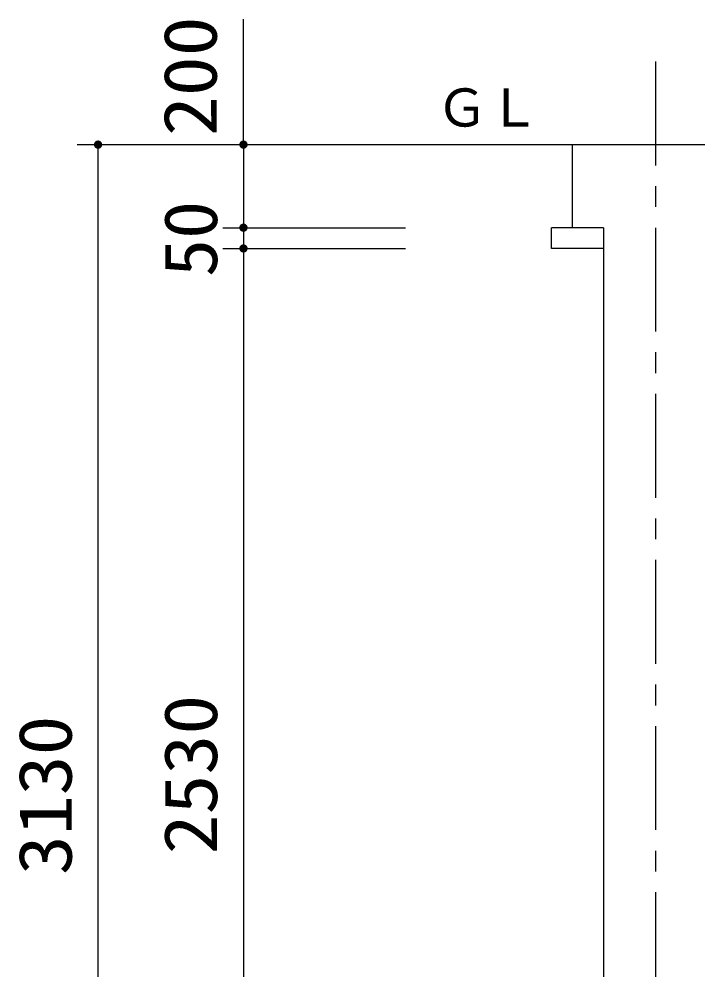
# Model space of a CAD drawing. Units: millimetres, scale not verified. Extents: x -14850 to 14850, y -10500 to 10500.
# Drawn here: x -1609 to 26, y -5032 to -2742 of the extents above; entities that cross this region are included whole.
import ezdxf
from ezdxf.enums import TextEntityAlignment as Align

# ---------------------------------------------------------------- set-up
doc = ezdxf.new("R2010")
doc.units = ezdxf.units.MM
doc.header["$LTSCALE"] = 50
doc.linetypes.add('CHAIN1', pattern=[8, 5, -1, 1, -1])
for name, color, linetype, lineweight in [('0-0_製作', 5, 'Continuous', 25), ('0-2_躯体', 3, 'Continuous', 25), ('0-3_機器', 3, 'Continuous', 25)]:
    doc.layers.add(name, color=color, linetype=linetype, lineweight=lineweight)
doc.styles.add('ＭＳ ゴシック', font='')
doc.styles.get('ＭＳ ゴシック').set_extended_font_data('MS Gothic')

msp = doc.modelspace()

# ---------------------------------------------------------------- linework, layer by layer
at = {"layer": '0-0_製作', "color": 2}
for p, q in [((-1068.22, -3044.86), (-1068.22, -2742.47)), ((-1468.22, -3044.86), (-591.24, -3044.86)), ((-1418.22, -6174.86), (-1418.22, -3044.86)), ((-1068.22, -3044.86), (-1068.22, -3244.86)), ((-1118.22, -3244.86), (-678.28, -3244.86)), ((-1068.22, -3244.86), (-1068.22, -3294.86)), ((-1118.22, -3294.86), (-678.28, -3294.86)), ((-1118.22, -3294.86), (-678.28, -3294.86)), ((-1068.22, -3294.86), (-1068.22, -5824.86))]:
    msp.add_line(p, q, dxfattribs=at)
at = {"layer": '0-0_製作'}
for points in [[(-1428.2, -3044.23), (-1418.22, -3044.86), (-1428.22, -3044.86)], [(-1428.22, -3044.86), (-1418.22, -3044.86), (-1428.14, -3046.11)], [(-1428.04, -3042.98), (-1418.22, -3044.86), (-1428.2, -3044.23)], [(-1428.14, -3046.11), (-1418.22, -3044.86), (-1427.91, -3047.34)], [(-1427.73, -3041.77), (-1418.22, -3044.86), (-1428.04, -3042.98)], [(-1427.91, -3047.34), (-1418.22, -3044.86), (-1427.52, -3048.54)], [(-1427.27, -3040.6), (-1418.22, -3044.86), (-1427.73, -3041.77)], [(-1427.52, -3048.54), (-1418.22, -3044.86), (-1426.98, -3049.67)], [(-1427.27, -3040.6), (-1418.22, -3034.86), (-1418.22, -3044.86)], [(-1426.66, -3039.5), (-1418.22, -3034.86), (-1427.27, -3040.6)], [(-1426.98, -3049.67), (-1418.22, -3044.86), (-1426.31, -3050.74)], [(-1425.93, -3038.48), (-1418.22, -3034.86), (-1426.66, -3039.5)], [(-1426.31, -3050.74), (-1418.22, -3044.86), (-1418.22, -3054.86)], [(-1425.07, -3037.57), (-1418.22, -3034.86), (-1425.93, -3038.48)], [(-1424.1, -3036.77), (-1418.22, -3034.86), (-1425.07, -3037.57)], [(-1423.04, -3036.09), (-1418.22, -3034.86), (-1424.1, -3036.77)], [(-1421.9, -3035.56), (-1418.22, -3034.86), (-1423.04, -3036.09)], [(-1420.71, -3035.17), (-1418.22, -3034.86), (-1421.9, -3035.56)], [(-1419.47, -3034.94), (-1418.22, -3034.86), (-1420.71, -3035.17)], [(-1418.22, -3034.86), (-1408.22, -3044.86), (-1418.22, -3044.86)], [(-1418.22, -3034.86), (-1408.3, -3043.6), (-1408.22, -3044.86)], [(-1418.22, -3034.86), (-1408.54, -3042.37), (-1408.3, -3043.6)], [(-1418.22, -3034.86), (-1408.92, -3041.18), (-1408.54, -3042.37)], [(-1418.22, -3034.86), (-1409.46, -3040.04), (-1408.92, -3041.18)], [(-1418.22, -3034.86), (-1410.13, -3038.98), (-1409.46, -3040.04)], [(-1418.22, -3034.86), (-1410.93, -3038.01), (-1410.13, -3038.98)], [(-1417.59, -3034.88), (-1410.93, -3038.01), (-1418.22, -3034.86)], [(-1418.22, -3044.86), (-1416.97, -3054.78), (-1418.22, -3054.86)], [(-1418.22, -3044.86), (-1415.73, -3054.54), (-1416.97, -3054.78)], [(-1418.22, -3044.86), (-1414.54, -3054.15), (-1415.73, -3054.54)], [(-1418.22, -3044.86), (-1413.4, -3053.62), (-1414.54, -3054.15)], [(-1418.22, -3044.86), (-1412.34, -3052.95), (-1413.4, -3053.62)], [(-1418.22, -3044.86), (-1411.38, -3052.15), (-1412.34, -3052.95)], [(-1418.22, -3044.86), (-1410.52, -3051.23), (-1411.38, -3052.15)], [(-1418.22, -3044.86), (-1409.78, -3050.22), (-1410.52, -3051.23)], [(-1418.22, -3044.86), (-1409.17, -3049.11), (-1409.78, -3050.22)], [(-1418.22, -3044.86), (-1408.71, -3047.95), (-1409.17, -3049.11)], [(-1408.22, -3044.86), (-1408.71, -3047.95), (-1418.22, -3044.86)], [(-1417.59, -3034.88), (-1411.85, -3037.15), (-1410.93, -3038.01)], [(-1416.35, -3035.03), (-1411.85, -3037.15), (-1417.59, -3034.88)], [(-1416.35, -3035.03), (-1412.86, -3036.41), (-1411.85, -3037.15)], [(-1415.13, -3035.35), (-1412.86, -3036.41), (-1416.35, -3035.03)], [(-1415.13, -3035.35), (-1413.96, -3035.81), (-1412.86, -3036.41)], [(-1408.22, -3044.86), (-1408.4, -3046.73), (-1408.71, -3047.95)], [(-1408.22, -3044.86), (-1408.24, -3045.49), (-1408.4, -3046.73)], [(-1078.2, -3044.23), (-1068.22, -3044.86), (-1078.22, -3044.86)], [(-1078.22, -3044.86), (-1068.22, -3044.86), (-1078.14, -3046.11)], [(-1078.04, -3042.98), (-1068.22, -3044.86), (-1078.2, -3044.23)], [(-1078.14, -3046.11), (-1068.22, -3044.86), (-1077.91, -3047.34)], [(-1077.73, -3041.77), (-1068.22, -3044.86), (-1078.04, -3042.98)], [(-1077.91, -3047.34), (-1068.22, -3044.86), (-1077.52, -3048.54)], [(-1077.27, -3040.6), (-1068.22, -3044.86), (-1077.73, -3041.77)], [(-1077.52, -3048.54), (-1068.22, -3044.86), (-1076.98, -3049.67)], [(-1077.27, -3040.6), (-1068.22, -3034.86), (-1068.22, -3044.86)], [(-1076.66, -3039.5), (-1068.22, -3034.86), (-1077.27, -3040.6)], [(-1076.98, -3049.67), (-1068.22, -3044.86), (-1076.31, -3050.74)], [(-1075.93, -3038.48), (-1068.22, -3034.86), (-1076.66, -3039.5)], [(-1076.31, -3050.74), (-1068.22, -3044.86), (-1075.51, -3051.7)], [(-1075.07, -3037.57), (-1068.22, -3034.86), (-1075.93, -3038.48)], [(-1075.51, -3051.7), (-1068.22, -3044.86), (-1074.6, -3052.56)], [(-1074.1, -3036.77), (-1068.22, -3034.86), (-1075.07, -3037.57)], [(-1074.6, -3052.56), (-1068.22, -3044.86), (-1068.22, -3054.86)], [(-1073.04, -3036.09), (-1068.22, -3034.86), (-1074.1, -3036.77)], [(-1071.9, -3035.56), (-1068.22, -3034.86), (-1073.04, -3036.09)], [(-1070.71, -3035.17), (-1068.22, -3034.86), (-1071.9, -3035.56)], [(-1069.47, -3034.94), (-1068.22, -3034.86), (-1070.71, -3035.17)], [(-1068.22, -3034.86), (-1058.22, -3044.86), (-1068.22, -3044.86)], [(-1068.22, -3034.86), (-1058.3, -3043.6), (-1058.22, -3044.86)], [(-1068.22, -3034.86), (-1058.54, -3042.37), (-1058.3, -3043.6)], [(-1068.22, -3034.86), (-1058.92, -3041.18), (-1058.54, -3042.37)], [(-1068.22, -3034.86), (-1059.46, -3040.04), (-1058.92, -3041.18)], [(-1068.22, -3034.86), (-1060.13, -3038.98), (-1059.46, -3040.04)], [(-1068.22, -3034.86), (-1060.93, -3038.01), (-1060.13, -3038.98)], [(-1068.22, -3034.86), (-1061.85, -3037.15), (-1060.93, -3038.01)], [(-1068.22, -3034.86), (-1062.86, -3036.41), (-1061.85, -3037.15)], [(-1067.59, -3034.88), (-1062.86, -3036.41), (-1068.22, -3034.86)], [(-1068.22, -3044.86), (-1066.97, -3054.78), (-1068.22, -3054.86)], [(-1068.22, -3044.86), (-1065.73, -3054.54), (-1066.97, -3054.78)], [(-1068.22, -3044.86), (-1064.54, -3054.15), (-1065.73, -3054.54)], [(-1068.22, -3044.86), (-1063.4, -3053.62), (-1064.54, -3054.15)], [(-1068.22, -3044.86), (-1062.34, -3052.95), (-1063.4, -3053.62)], [(-1068.22, -3044.86), (-1061.38, -3052.15), (-1062.34, -3052.95)], [(-1068.22, -3044.86), (-1060.52, -3051.23), (-1061.38, -3052.15)], [(-1068.22, -3044.86), (-1059.78, -3050.22), (-1060.52, -3051.23)], [(-1068.22, -3044.86), (-1059.17, -3049.11), (-1059.78, -3050.22)], [(-1068.22, -3044.86), (-1058.71, -3047.95), (-1059.17, -3049.11)], [(-1058.22, -3044.86), (-1058.71, -3047.95), (-1068.22, -3044.86)], [(-1066.35, -3035.03), (-1062.86, -3036.41), (-1067.59, -3034.88)], [(-1066.35, -3035.03), (-1063.96, -3035.81), (-1062.86, -3036.41)], [(-1065.13, -3035.35), (-1063.96, -3035.81), (-1066.35, -3035.03)], [(-1058.22, -3044.86), (-1058.4, -3046.73), (-1058.71, -3047.95)], [(-1058.22, -3044.86), (-1058.24, -3045.49), (-1058.4, -3046.73)], [(-1426.31, -3050.74), (-1418.22, -3054.86), (-1425.51, -3051.7)], [(-1425.51, -3051.7), (-1418.85, -3054.84), (-1424.6, -3052.56)], [(-1425.51, -3051.7), (-1418.22, -3054.86), (-1418.85, -3054.84)], [(-1424.6, -3052.56), (-1420.09, -3054.68), (-1423.58, -3053.3)], [(-1424.6, -3052.56), (-1418.85, -3054.84), (-1420.09, -3054.68)], [(-1423.58, -3053.3), (-1421.31, -3054.37), (-1422.48, -3053.91)], [(-1423.58, -3053.3), (-1420.09, -3054.68), (-1421.31, -3054.37)], [(-1074.6, -3052.56), (-1068.85, -3054.84), (-1073.58, -3053.3)], [(-1074.6, -3052.56), (-1068.22, -3054.86), (-1068.85, -3054.84)], [(-1073.58, -3053.3), (-1070.09, -3054.68), (-1072.48, -3053.91)], [(-1073.58, -3053.3), (-1068.85, -3054.84), (-1070.09, -3054.68)], [(-1072.48, -3053.91), (-1070.09, -3054.68), (-1071.31, -3054.37)], [(-1078.2, -3244.23), (-1068.22, -3244.86), (-1078.22, -3244.86)], [(-1078.22, -3244.86), (-1068.22, -3244.86), (-1078.14, -3246.11)], [(-1078.04, -3242.98), (-1068.22, -3244.86), (-1078.2, -3244.23)], [(-1078.14, -3246.11), (-1068.22, -3244.86), (-1077.91, -3247.34)], [(-1077.73, -3241.77), (-1068.22, -3244.86), (-1078.04, -3242.98)], [(-1077.91, -3247.34), (-1068.22, -3244.86), (-1077.52, -3248.54)], [(-1077.27, -3240.6), (-1068.22, -3244.86), (-1077.73, -3241.77)], [(-1077.52, -3248.54), (-1068.22, -3244.86), (-1076.98, -3249.67)], [(-1077.27, -3240.6), (-1068.22, -3234.86), (-1068.22, -3244.86)], [(-1076.66, -3239.5), (-1068.22, -3234.86), (-1077.27, -3240.6)], [(-1076.98, -3249.67), (-1068.22, -3244.86), (-1076.31, -3250.73)], [(-1075.93, -3238.48), (-1068.22, -3234.86), (-1076.66, -3239.5)], [(-1076.31, -3250.73), (-1068.22, -3244.86), (-1075.51, -3251.7)], [(-1075.07, -3237.57), (-1068.22, -3234.86), (-1075.93, -3238.48)], [(-1075.51, -3251.7), (-1068.22, -3244.86), (-1074.6, -3252.56)], [(-1074.1, -3236.77), (-1068.22, -3234.86), (-1075.07, -3237.57)], [(-1074.6, -3252.56), (-1068.22, -3244.86), (-1068.22, -3254.86)], [(-1073.04, -3236.09), (-1068.22, -3234.86), (-1074.1, -3236.77)], [(-1071.9, -3235.56), (-1068.22, -3234.86), (-1073.04, -3236.09)], [(-1070.71, -3235.17), (-1068.22, -3234.86), (-1071.9, -3235.56)], [(-1069.47, -3234.94), (-1068.22, -3234.86), (-1070.71, -3235.17)], [(-1068.22, -3234.86), (-1058.22, -3244.86), (-1068.22, -3244.86)], [(-1068.22, -3234.86), (-1058.3, -3243.6), (-1058.22, -3244.86)], [(-1068.22, -3234.86), (-1058.54, -3242.37), (-1058.3, -3243.6)], [(-1068.22, -3234.86), (-1058.92, -3241.18), (-1058.54, -3242.37)], [(-1068.22, -3234.86), (-1059.46, -3240.04), (-1058.92, -3241.18)], [(-1068.22, -3234.86), (-1060.13, -3238.98), (-1059.46, -3240.04)], [(-1068.22, -3234.86), (-1060.93, -3238.01), (-1060.13, -3238.98)], [(-1068.22, -3234.86), (-1061.85, -3237.15), (-1060.93, -3238.01)], [(-1068.22, -3234.86), (-1062.86, -3236.41), (-1061.85, -3237.15)], [(-1067.59, -3234.88), (-1062.86, -3236.41), (-1068.22, -3234.86)], [(-1068.22, -3244.86), (-1066.97, -3254.78), (-1068.22, -3254.86)], [(-1068.22, -3244.86), (-1065.73, -3254.54), (-1066.97, -3254.78)], [(-1068.22, -3244.86), (-1064.54, -3254.15), (-1065.73, -3254.54)], [(-1068.22, -3244.86), (-1063.4, -3253.62), (-1064.54, -3254.15)], [(-1068.22, -3244.86), (-1062.34, -3252.95), (-1063.4, -3253.62)], [(-1068.22, -3244.86), (-1061.38, -3252.15), (-1062.34, -3252.95)], [(-1068.22, -3244.86), (-1060.52, -3251.23), (-1061.38, -3252.15)], [(-1068.22, -3244.86), (-1059.78, -3250.22), (-1060.52, -3251.23)], [(-1068.22, -3244.86), (-1059.17, -3249.11), (-1059.78, -3250.22)], [(-1068.22, -3244.86), (-1058.71, -3247.95), (-1059.17, -3249.11)], [(-1058.22, -3244.86), (-1058.71, -3247.95), (-1068.22, -3244.86)], [(-1066.35, -3235.03), (-1062.86, -3236.41), (-1067.59, -3234.88)], [(-1066.35, -3235.03), (-1063.96, -3235.81), (-1062.86, -3236.41)], [(-1065.13, -3235.35), (-1063.96, -3235.81), (-1066.35, -3235.03)], [(-1058.22, -3244.86), (-1058.4, -3246.73), (-1058.71, -3247.95)], [(-1058.22, -3244.86), (-1058.24, -3245.48), (-1058.4, -3246.73)], [(-1074.6, -3252.56), (-1068.85, -3254.84), (-1073.58, -3253.3)], [(-1074.6, -3252.56), (-1068.22, -3254.86), (-1068.85, -3254.84)], [(-1073.58, -3253.3), (-1070.09, -3254.68), (-1072.48, -3253.91)], [(-1073.58, -3253.3), (-1068.85, -3254.84), (-1070.09, -3254.68)], [(-1072.48, -3253.91), (-1070.09, -3254.68), (-1071.31, -3254.37)], [(-1078.2, -3294.23), (-1068.22, -3294.86), (-1078.22, -3294.86)], [(-1078.2, -3294.23), (-1068.22, -3294.86), (-1078.22, -3294.86)], [(-1078.22, -3294.86), (-1068.22, -3294.86), (-1078.14, -3296.11)], [(-1078.22, -3294.86), (-1068.22, -3294.86), (-1078.14, -3296.11)], [(-1078.04, -3292.98), (-1068.22, -3294.86), (-1078.2, -3294.23)], [(-1078.04, -3292.98), (-1068.22, -3294.86), (-1078.2, -3294.23)], [(-1078.14, -3296.11), (-1068.22, -3294.86), (-1077.91, -3297.34)], [(-1078.14, -3296.11), (-1068.22, -3294.86), (-1077.91, -3297.34)], [(-1077.73, -3291.77), (-1068.22, -3294.86), (-1078.04, -3292.98)], [(-1077.73, -3291.77), (-1068.22, -3294.86), (-1078.04, -3292.98)], [(-1077.91, -3297.34), (-1068.22, -3294.86), (-1077.52, -3298.54)], [(-1077.91, -3297.34), (-1068.22, -3294.86), (-1077.52, -3298.54)], [(-1077.27, -3290.6), (-1068.22, -3294.86), (-1077.73, -3291.77)], [(-1077.27, -3290.6), (-1068.22, -3294.86), (-1077.73, -3291.77)], [(-1077.52, -3298.54), (-1068.22, -3294.86), (-1076.98, -3299.67)], [(-1077.52, -3298.54), (-1068.22, -3294.86), (-1076.98, -3299.67)], [(-1077.27, -3290.6), (-1068.22, -3284.86), (-1068.22, -3294.86)], [(-1076.66, -3289.5), (-1068.22, -3284.86), (-1077.27, -3290.6)], [(-1077.27, -3290.6), (-1068.22, -3284.86), (-1068.22, -3294.86)], [(-1076.66, -3289.5), (-1068.22, -3284.86), (-1077.27, -3290.6)], [(-1076.98, -3299.67), (-1068.22, -3294.86), (-1076.31, -3300.74)], [(-1076.98, -3299.67), (-1068.22, -3294.86), (-1076.31, -3300.74)], [(-1075.93, -3288.48), (-1068.22, -3284.86), (-1076.66, -3289.5)], [(-1075.93, -3288.48), (-1068.22, -3284.86), (-1076.66, -3289.5)], [(-1076.31, -3300.74), (-1068.22, -3294.86), (-1075.51, -3301.7)], [(-1076.31, -3300.74), (-1068.22, -3294.86), (-1075.51, -3301.7)], [(-1075.07, -3287.57), (-1068.22, -3284.86), (-1075.93, -3288.48)], [(-1075.07, -3287.57), (-1068.22, -3284.86), (-1075.93, -3288.48)], [(-1075.51, -3301.7), (-1068.22, -3294.86), (-1074.6, -3302.56)], [(-1075.51, -3301.7), (-1068.22, -3294.86), (-1074.6, -3302.56)], [(-1074.1, -3286.77), (-1068.22, -3284.86), (-1075.07, -3287.57)], [(-1074.1, -3286.77), (-1068.22, -3284.86), (-1075.07, -3287.57)], [(-1074.6, -3302.56), (-1068.22, -3294.86), (-1068.22, -3304.86)], [(-1074.6, -3302.56), (-1068.22, -3294.86), (-1068.22, -3304.86)], [(-1073.04, -3286.09), (-1068.22, -3284.86), (-1074.1, -3286.77)], [(-1073.04, -3286.09), (-1068.22, -3284.86), (-1074.1, -3286.77)], [(-1071.9, -3285.56), (-1068.22, -3284.86), (-1073.04, -3286.09)], [(-1071.9, -3285.56), (-1068.22, -3284.86), (-1073.04, -3286.09)], [(-1070.71, -3285.17), (-1068.22, -3284.86), (-1071.9, -3285.56)], [(-1070.71, -3285.17), (-1068.22, -3284.86), (-1071.9, -3285.56)], [(-1069.47, -3284.94), (-1068.22, -3284.86), (-1070.71, -3285.17)], [(-1069.47, -3284.94), (-1068.22, -3284.86), (-1070.71, -3285.17)], [(-1068.22, -3284.86), (-1058.22, -3294.86), (-1068.22, -3294.86)], [(-1068.22, -3284.86), (-1058.3, -3293.6), (-1058.22, -3294.86)], [(-1068.22, -3284.86), (-1058.54, -3292.37), (-1058.3, -3293.6)], [(-1068.22, -3284.86), (-1058.92, -3291.18), (-1058.54, -3292.37)], [(-1068.22, -3284.86), (-1059.46, -3290.04), (-1058.92, -3291.18)], [(-1068.22, -3284.86), (-1060.13, -3288.98), (-1059.46, -3290.04)], [(-1068.22, -3284.86), (-1060.93, -3288.01), (-1060.13, -3288.98)], [(-1068.22, -3284.86), (-1061.85, -3287.15), (-1060.93, -3288.01)], [(-1068.22, -3284.86), (-1062.86, -3286.41), (-1061.85, -3287.15)], [(-1067.59, -3284.88), (-1062.86, -3286.41), (-1068.22, -3284.86)], [(-1068.22, -3284.86), (-1058.22, -3294.86), (-1068.22, -3294.86)], [(-1068.22, -3284.86), (-1058.3, -3293.6), (-1058.22, -3294.86)], [(-1068.22, -3284.86), (-1058.54, -3292.37), (-1058.3, -3293.6)], [(-1068.22, -3284.86), (-1058.92, -3291.18), (-1058.54, -3292.37)], [(-1068.22, -3284.86), (-1059.46, -3290.04), (-1058.92, -3291.18)], [(-1068.22, -3284.86), (-1060.13, -3288.98), (-1059.46, -3290.04)], [(-1068.22, -3284.86), (-1060.93, -3288.01), (-1060.13, -3288.98)], [(-1068.22, -3284.86), (-1061.85, -3287.15), (-1060.93, -3288.01)], [(-1068.22, -3284.86), (-1062.86, -3286.41), (-1061.85, -3287.15)], [(-1067.59, -3284.88), (-1062.86, -3286.41), (-1068.22, -3284.86)], [(-1068.22, -3294.86), (-1066.97, -3304.78), (-1068.22, -3304.86)], [(-1068.22, -3294.86), (-1065.73, -3304.54), (-1066.97, -3304.78)], [(-1068.22, -3294.86), (-1064.54, -3304.16), (-1065.73, -3304.54)], [(-1068.22, -3294.86), (-1063.4, -3303.62), (-1064.54, -3304.16)], [(-1068.22, -3294.86), (-1062.34, -3302.95), (-1063.4, -3303.62)], [(-1068.22, -3294.86), (-1061.38, -3302.15), (-1062.34, -3302.95)], [(-1068.22, -3294.86), (-1060.52, -3301.23), (-1061.38, -3302.15)], [(-1068.22, -3294.86), (-1059.78, -3300.22), (-1060.52, -3301.23)], [(-1068.22, -3294.86), (-1059.17, -3299.12), (-1059.78, -3300.22)], [(-1068.22, -3294.86), (-1058.71, -3297.95), (-1059.17, -3299.12)], [(-1068.22, -3294.86), (-1058.4, -3296.73), (-1058.71, -3297.95)], [(-1058.22, -3294.86), (-1058.4, -3296.73), (-1068.22, -3294.86)], [(-1068.22, -3294.86), (-1066.97, -3304.78), (-1068.22, -3304.86)], [(-1068.22, -3294.86), (-1065.73, -3304.54), (-1066.97, -3304.78)], [(-1068.22, -3294.86), (-1064.54, -3304.16), (-1065.73, -3304.54)], [(-1068.22, -3294.86), (-1063.4, -3303.62), (-1064.54, -3304.16)], [(-1068.22, -3294.86), (-1062.34, -3302.95), (-1063.4, -3303.62)], [(-1068.22, -3294.86), (-1061.38, -3302.15), (-1062.34, -3302.95)], [(-1068.22, -3294.86), (-1060.52, -3301.23), (-1061.38, -3302.15)], [(-1068.22, -3294.86), (-1059.78, -3300.22), (-1060.52, -3301.23)], [(-1068.22, -3294.86), (-1059.17, -3299.12), (-1059.78, -3300.22)], [(-1068.22, -3294.86), (-1058.71, -3297.95), (-1059.17, -3299.12)], [(-1068.22, -3294.86), (-1058.4, -3296.73), (-1058.71, -3297.95)], [(-1058.22, -3294.86), (-1058.4, -3296.73), (-1068.22, -3294.86)], [(-1067.59, -3284.88), (-1063.96, -3285.81), (-1062.86, -3286.41)], [(-1066.35, -3285.03), (-1063.96, -3285.81), (-1067.59, -3284.88)], [(-1067.59, -3284.88), (-1063.96, -3285.81), (-1062.86, -3286.41)], [(-1066.35, -3285.03), (-1063.96, -3285.81), (-1067.59, -3284.88)], [(-1066.35, -3285.03), (-1065.13, -3285.35), (-1063.96, -3285.81)], [(-1066.35, -3285.03), (-1065.13, -3285.35), (-1063.96, -3285.81)], [(-1058.22, -3294.86), (-1058.24, -3295.49), (-1058.4, -3296.73)], [(-1058.22, -3294.86), (-1058.24, -3295.49), (-1058.4, -3296.73)], [(-1074.6, -3302.56), (-1068.22, -3304.86), (-1073.58, -3303.3)], [(-1074.6, -3302.56), (-1068.22, -3304.86), (-1073.58, -3303.3)], [(-1073.58, -3303.3), (-1068.85, -3304.84), (-1072.48, -3303.91)], [(-1073.58, -3303.3), (-1068.22, -3304.86), (-1068.85, -3304.84)], [(-1073.58, -3303.3), (-1068.85, -3304.84), (-1072.48, -3303.91)], [(-1073.58, -3303.3), (-1068.22, -3304.86), (-1068.85, -3304.84)], [(-1072.48, -3303.91), (-1070.09, -3304.68), (-1071.31, -3304.37)], [(-1072.48, -3303.91), (-1068.85, -3304.84), (-1070.09, -3304.68)], [(-1072.48, -3303.91), (-1070.09, -3304.68), (-1071.31, -3304.37)], [(-1072.48, -3303.91), (-1068.85, -3304.84), (-1070.09, -3304.68)]]:
    msp.add_solid(points, dxfattribs=at)
at = {"layer": '0-3_機器', "color": 2, "linetype": 'CHAIN1'}
msp.add_line((-76.46, -2844.86), (-76.46, -6394.55), dxfattribs=at)
at = {"layer": '0-3_機器', "color": 2}
for p, q in [((-591.24, -3044.86), (3222.71, -3044.86)), ((-276.46, -3244.86), (-276.46, -3044.86)), ((-201.46, -3244.86), (-326.46, -3244.86)), ((-201.46, -3244.86), (-201.46, -5824.86))]:
    msp.add_line(p, q, dxfattribs=at)
msp.add_lwpolyline([(-201.46, -3294.86), (-326.46, -3294.86), (-326.46, -3244.86)], dxfattribs=at)

# ---------------------------------------------------------------- texts
at = {"layer": '0-0_製作', "color": 4, "style": 'ＭＳ ゴシック'}
for s, width, p in [('200', 1.1, (-1094.15, -3024.44)), ('50', 1.05, (-1093.22, -3363.61)), ('2530', 1.1, (-1093.22, -4753.61)), ('3130', 1.1, (-1443.22, -4803.61))]:
    msp.add_text(s, height=128.4, rotation=90, dxfattribs=dict(at, width=width)).set_placement(p, align=Align.BOTTOM_LEFT)
at = {"layer": '0-2_躯体', "color": 4, "style": 'ＭＳ ゴシック'}
msp.add_text('ＧＬ', height=91.79, dxfattribs=at).set_placement((-604.82, -3028.86), align=Align.BOTTOM_LEFT)

doc.saveas('drawing.dxf')
